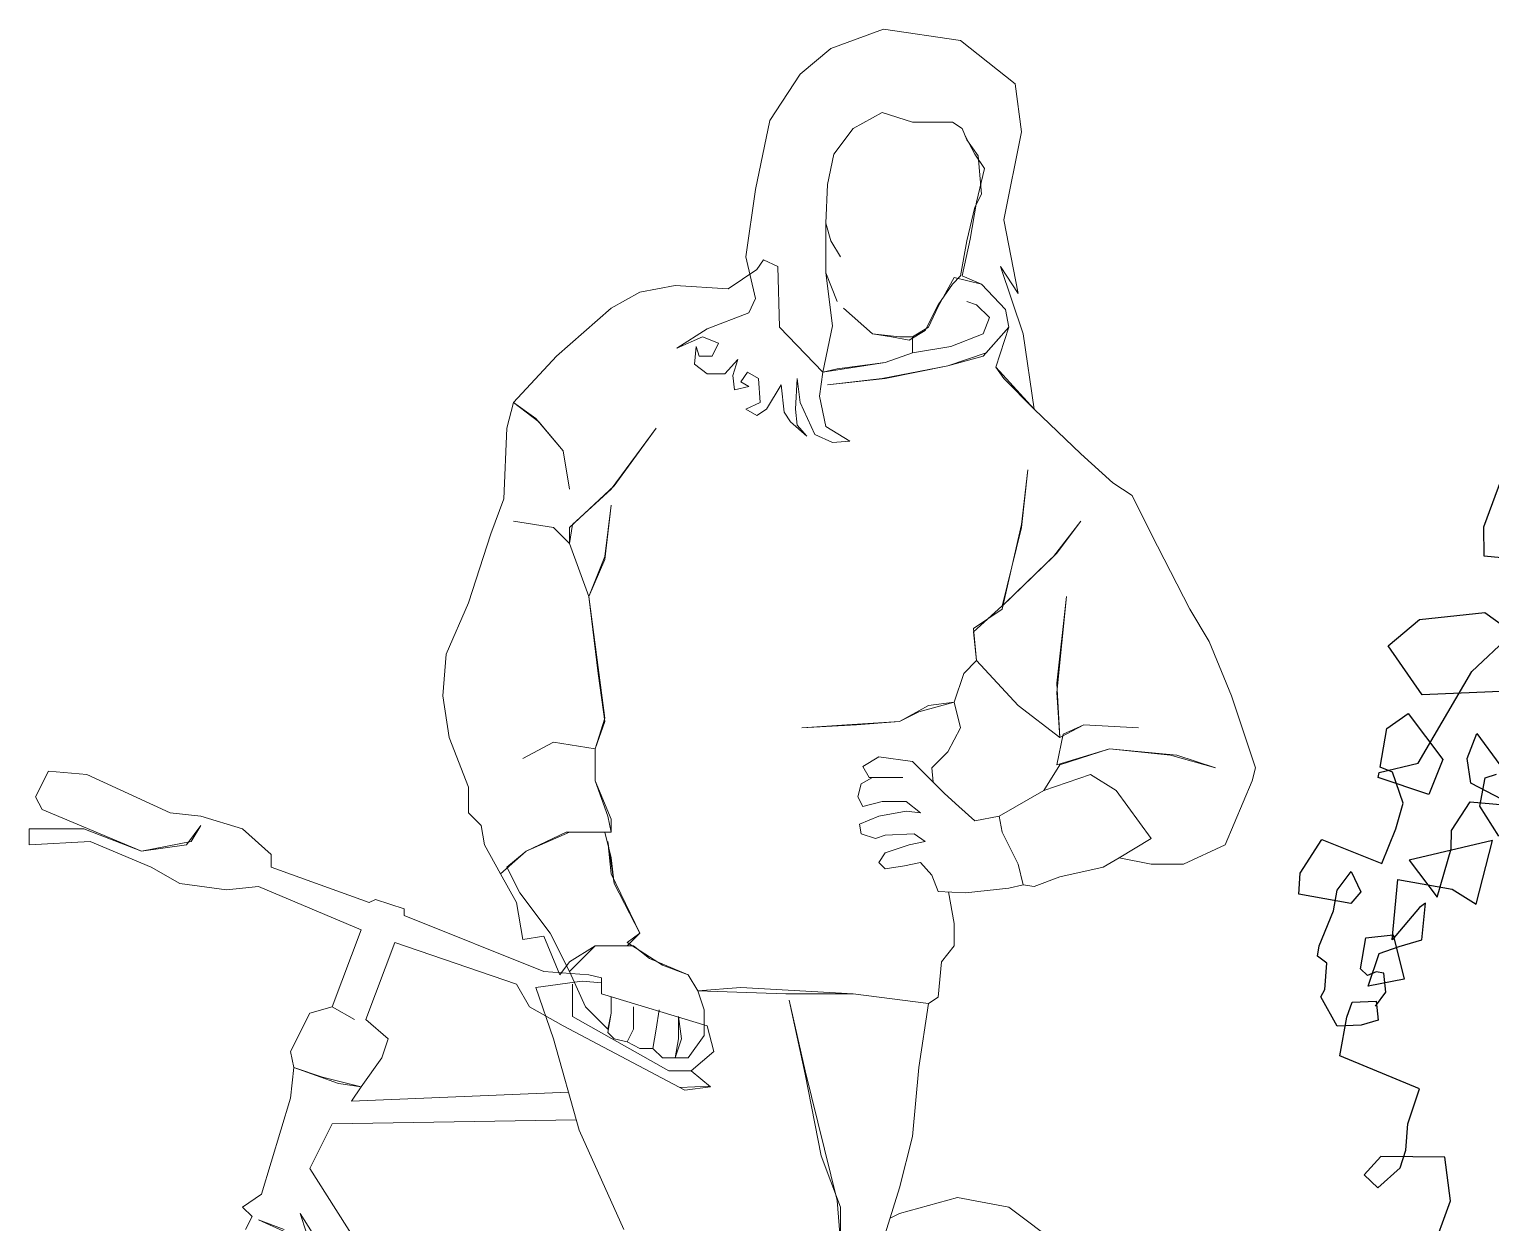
# Model space of a CAD drawing. Extents: x -1568 to -728, y -1287 to -990.
# Drawn here: x -1024.11 to -1019.08, y -1146.52 to -1142.41 of the extents above; entities that cross this region are included whole.
import ezdxf

# ---------------------------------------------------------------- set-up
doc = ezdxf.new("R2010")
doc.units = 0
doc.header["$LTSCALE"] = 5
doc.layers.get('0').update_dxf_attribs({"linetype": 'CONTINUOUS'})
doc.layers.add('标注', color=4, linetype='CONTINUOUS', lineweight=15)
doc.layers.add('植物', color=3, linetype='CONTINUOUS')
doc.styles.get("Standard").update_dxf_attribs({"font": 'simplex1.shx', "width": 0.7, "bigfont": 'hztxt.shx'})

# ---------------------------------------------------------------- blocks, each defined once
blk = doc.blocks.new('单车')
at = {"color": 143, "linetype": 'Continuous'}
for p, q in [((-1438.357, -1089.5184), (-1438.539, -1089.5846)), ((-1438.0922, -1089.557), (-1438.357, -1089.5184)), ((-1437.9047, -1089.706), (-1438.0922, -1089.557)), ((-1438.539, -1089.5846), (-1438.6438, -1089.6729)), ((-1438.6438, -1089.6729), (-1438.7486, -1089.8328)), ((-1437.8826, -1089.8715), (-1437.9047, -1089.706)), ((-1438.4618, -1089.8604), (-1438.3625, -1089.8053)), ((-1438.4618, -1089.8604), (-1438.3625, -1089.8053)), ((-1438.3625, -1089.8053), (-1438.2577, -1089.8384)), ((-1438.3625, -1089.8053), (-1438.2577, -1089.8384)), ((-1438.7486, -1089.8328), (-1438.7983, -1090.07)), ((-1438.528, -1089.9487), (-1438.4618, -1089.8604)), ((-1438.528, -1089.9487), (-1438.4618, -1089.8604)), ((-1438.2577, -1089.8384), (-1438.1198, -1089.8384)), ((-1438.2577, -1089.8384), (-1438.1198, -1089.8384)), ((-1438.1198, -1089.8384), (-1438.0867, -1089.8604)), ((-1438.1198, -1089.8384), (-1438.0867, -1089.8604)), ((-1438.0867, -1089.8604), (-1438.0701, -1089.899)), ((-1438.0867, -1089.8604), (-1438.0757, -1089.888)), ((-1437.9433, -1090.1748), (-1437.8826, -1089.8715)), ((-1438.0757, -1089.888), (-1438.0426, -1089.9487)), ((-1438.0701, -1089.899), (-1438.0315, -1089.9542)), ((-1438.5501, -1090.0535), (-1438.528, -1089.9487)), ((-1438.5501, -1090.0535), (-1438.528, -1089.9487)), ((-1438.0426, -1089.9487), (-1438.0095, -1089.9983)), ((-1438.0315, -1089.9542), (-1438.0205, -1090.0866)), ((-1438.0095, -1089.9983), (-1438.0371, -1090.1142)), ((-1438.7983, -1090.07), (-1438.8314, -1090.3017)), ((-1438.5556, -1090.1859), (-1438.5501, -1090.0535)), ((-1438.5556, -1090.1859), (-1438.5501, -1090.0535)), ((-1438.0371, -1090.1142), (-1438.0591, -1090.241)), ((-1438.0205, -1090.0866), (-1438.0426, -1090.1307)), ((-1438.0426, -1090.1307), (-1438.0701, -1090.2466)), ((-1437.8936, -1090.4286), (-1437.9433, -1090.1748)), ((-1438.539, -1090.2466), (-1438.5556, -1090.1859)), ((-1438.5556, -1090.1859), (-1438.539, -1090.2466)), ((-1438.5556, -1090.3569), (-1438.5556, -1090.1859)), ((-1438.5556, -1090.3569), (-1438.5556, -1090.1859)), ((-1438.5059, -1090.3017), (-1438.539, -1090.2466)), ((-1438.539, -1090.2466), (-1438.5059, -1090.3017)), ((-1438.0701, -1090.2466), (-1438.0922, -1090.3679)), ((-1438.0591, -1090.241), (-1438.0867, -1090.3679)), ((-1438.8314, -1090.3017), (-1438.7983, -1090.4451)), ((-1438.7928, -1090.3458), (-1438.7707, -1090.3128)), ((-1438.7707, -1090.3128), (-1438.7211, -1090.3348)), ((-1438.8921, -1090.412), (-1438.7928, -1090.3458)), ((-1438.7211, -1090.3348), (-1438.7155, -1090.5444)), ((-1438.517, -1090.4562), (-1438.5556, -1090.3569)), ((-1438.5556, -1090.3569), (-1438.517, -1090.4562)), ((-1438.5335, -1090.5389), (-1438.5556, -1090.3569)), ((-1438.5335, -1090.5389), (-1438.5556, -1090.3569)), ((-1438.1694, -1090.4727), (-1438.1143, -1090.3734)), ((-1438.0922, -1090.3679), (-1438.1198, -1090.3955)), ((-1438.1143, -1090.3734), (-1438.1143, -1090.3734)), ((-1438.1143, -1090.3734), (-1438.0205, -1090.3955)), ((-1438.0867, -1090.3679), (-1438.0205, -1090.3955)), ((-1437.9543, -1090.3348), (-1437.8936, -1090.4286)), ((-1437.8771, -1090.5665), (-1437.9543, -1090.3348)), ((-1439.2948, -1090.4782), (-1439.1955, -1090.4231)), ((-1439.1955, -1090.4231), (-1439.0741, -1090.401)), ((-1439.0741, -1090.401), (-1438.8921, -1090.412)), ((-1438.1198, -1090.3955), (-1438.1694, -1090.4672)), ((-1438.1198, -1090.3955), (-1438.1198, -1090.3955)), ((-1438.0205, -1090.3955), (-1437.9378, -1090.4838)), ((-1438.0205, -1090.3955), (-1437.9378, -1090.4838)), ((-1439.4823, -1090.6437), (-1439.2948, -1090.4782)), ((-1438.7983, -1090.4451), (-1438.8204, -1090.4948)), ((-1438.4949, -1090.4782), (-1438.3956, -1090.5665)), ((-1438.3956, -1090.5665), (-1438.4949, -1090.4782)), ((-1438.1694, -1090.4672), (-1438.2136, -1090.5555)), ((-1438.2025, -1090.5444), (-1438.1694, -1090.4727)), ((-1438.0701, -1090.4562), (-1438.0371, -1090.4672)), ((-1438.0371, -1090.4672), (-1438.0701, -1090.4562)), ((-1438.0371, -1090.4672), (-1437.9929, -1090.5113)), ((-1437.9929, -1090.5113), (-1438.0371, -1090.4672)), ((-1438.8204, -1090.4948), (-1438.9638, -1090.55)), ((-1437.9929, -1090.5113), (-1438.015, -1090.5665)), ((-1438.015, -1090.5665), (-1437.9929, -1090.5113)), ((-1437.9378, -1090.4838), (-1437.9267, -1090.5444)), ((-1437.9378, -1090.4838), (-1437.9267, -1090.5444)), ((-1438.9638, -1090.55), (-1439.0686, -1090.6161)), ((-1439.0686, -1090.6161), (-1438.9803, -1090.5775)), ((-1438.9803, -1090.5775), (-1438.9252, -1090.5996)), ((-1438.7155, -1090.5444), (-1438.5666, -1090.6989)), ((-1438.5666, -1090.6989), (-1438.5335, -1090.5389)), ((-1438.5666, -1090.6989), (-1438.5335, -1090.5389)), ((-1438.3956, -1090.5665), (-1438.3018, -1090.5775)), ((-1438.3294, -1090.5775), (-1438.3956, -1090.5665)), ((-1438.2687, -1090.5886), (-1438.3294, -1090.5775)), ((-1438.3018, -1090.5775), (-1438.2577, -1090.5775)), ((-1438.2136, -1090.5555), (-1438.2687, -1090.5886)), ((-1438.2577, -1090.5775), (-1438.2025, -1090.5444)), ((-1438.2577, -1090.5775), (-1438.2577, -1090.6327)), ((-1438.2577, -1090.6327), (-1438.2577, -1090.5775)), ((-1438.015, -1090.5665), (-1438.1253, -1090.6106)), ((-1438.1253, -1090.6106), (-1438.015, -1090.5665)), ((-1438.015, -1090.6437), (-1437.9267, -1090.5444)), ((-1437.9267, -1090.5444), (-1438.004, -1090.6327)), ((-1437.9267, -1090.5444), (-1437.9709, -1090.6823)), ((-1437.9267, -1090.5444), (-1437.9709, -1090.6823)), ((-1437.8385, -1090.8258), (-1437.8771, -1090.5665)), ((-1439.0024, -1090.6106), (-1439.0079, -1090.6713)), ((-1438.9914, -1090.6437), (-1439.0024, -1090.6106)), ((-1438.9252, -1090.5996), (-1438.9472, -1090.6437)), ((-1438.1253, -1090.6106), (-1438.2577, -1090.6327)), ((-1438.2577, -1090.6327), (-1438.1253, -1090.6106)), ((-1439.6312, -1090.8037), (-1439.4823, -1090.6437)), ((-1439.0079, -1090.6713), (-1438.9638, -1090.7044)), ((-1438.9472, -1090.6437), (-1438.9914, -1090.6437)), ((-1438.9031, -1090.7044), (-1438.859, -1090.6548)), ((-1438.859, -1090.6548), (-1438.8755, -1090.7099)), ((-1438.5666, -1090.6989), (-1438.3515, -1090.6658)), ((-1438.3515, -1090.6658), (-1438.517, -1090.6879)), ((-1438.1363, -1090.6768), (-1438.3625, -1090.721)), ((-1438.2577, -1090.6327), (-1438.3515, -1090.6658)), ((-1438.3515, -1090.6658), (-1438.2577, -1090.6327)), ((-1438.3515, -1090.721), (-1438.1363, -1090.6768)), ((-1438.004, -1090.6327), (-1438.1363, -1090.6768)), ((-1438.1363, -1090.6768), (-1438.015, -1090.6437)), ((-1438.9638, -1090.7044), (-1438.9031, -1090.7044)), ((-1438.8755, -1090.7099), (-1438.87, -1090.7596)), ((-1438.8479, -1090.732), (-1438.8259, -1090.6989)), ((-1438.8204, -1090.7485), (-1438.8479, -1090.732)), ((-1438.8259, -1090.6989), (-1438.7873, -1090.721)), ((-1438.7873, -1090.721), (-1438.7817, -1090.8037)), ((-1438.6604, -1090.8258), (-1438.6549, -1090.721)), ((-1438.6549, -1090.721), (-1438.6438, -1090.8037)), ((-1438.5776, -1090.7816), (-1438.5666, -1090.6989)), ((-1438.517, -1090.6879), (-1438.5666, -1090.6989)), ((-1438.5501, -1090.743), (-1438.3515, -1090.721)), ((-1438.3625, -1090.721), (-1438.5501, -1090.743)), ((-1437.9709, -1090.6823), (-1437.8385, -1090.8258)), ((-1437.9709, -1090.6823), (-1437.9433, -1090.721)), ((-1437.9433, -1090.721), (-1437.8385, -1090.8258)), ((-1438.87, -1090.7596), (-1438.8204, -1090.7485)), ((-1438.7597, -1090.8258), (-1438.71, -1090.743)), ((-1438.71, -1090.743), (-1438.699, -1090.8368)), ((-1438.5556, -1090.8864), (-1438.5776, -1090.7816)), ((-1439.6533, -1090.892), (-1439.6312, -1090.8037)), ((-1439.554, -1090.8589), (-1439.6312, -1090.8037)), ((-1439.6312, -1090.8037), (-1439.543, -1090.8699)), ((-1438.7817, -1090.8037), (-1438.8314, -1090.8258)), ((-1438.8314, -1090.8258), (-1438.7928, -1090.8478)), ((-1438.7928, -1090.8478), (-1438.7597, -1090.8258)), ((-1438.6549, -1090.8809), (-1438.6604, -1090.8258)), ((-1438.6438, -1090.8037), (-1438.5942, -1090.914)), ((-1437.8385, -1090.8258), (-1437.6785, -1090.9802)), ((-1437.8385, -1090.8258), (-1437.8385, -1090.8258)), ((-1439.4602, -1090.9692), (-1439.554, -1090.8589)), ((-1439.543, -1090.8699), (-1439.4602, -1090.9692)), ((-1438.699, -1090.8368), (-1438.6769, -1090.8699)), ((-1438.6769, -1090.8699), (-1438.6218, -1090.9195)), ((-1438.6218, -1090.9195), (-1438.6549, -1090.8809)), ((-1439.6643, -1091.1347), (-1439.6533, -1090.892)), ((-1439.2948, -1091.1016), (-1439.1403, -1090.892)), ((-1439.1403, -1090.892), (-1439.2837, -1091.0905)), ((-1438.5942, -1090.914), (-1438.5335, -1090.9416)), ((-1438.4728, -1090.9361), (-1438.5556, -1090.8864)), ((-1439.4382, -1091.1016), (-1439.4602, -1090.9692)), ((-1439.4602, -1090.9692), (-1439.4382, -1091.1016)), ((-1438.5335, -1090.9416), (-1438.4728, -1090.9361)), ((-1437.6785, -1090.9802), (-1437.5682, -1091.0795)), ((-1437.8605, -1091.0354), (-1437.8826, -1091.2229)), ((-1437.8826, -1091.234), (-1437.8605, -1091.0354)), ((-1437.5682, -1091.0795), (-1437.502, -1091.1236)), ((-1439.7085, -1091.256), (-1439.6643, -1091.1347)), ((-1439.2837, -1091.0905), (-1439.4382, -1091.234)), ((-1439.4271, -1091.2229), (-1439.2948, -1091.1016)), ((-1437.502, -1091.1236), (-1437.4358, -1091.256)), ((-1439.2948, -1091.1567), (-1439.3168, -1091.3333)), ((-1439.3168, -1091.3443), (-1439.2948, -1091.1567)), ((-1439.6312, -1091.2119), (-1439.4933, -1091.234)), ((-1439.4933, -1091.234), (-1439.6312, -1091.2119)), ((-1439.4933, -1091.234), (-1439.4382, -1091.2891)), ((-1439.4382, -1091.2891), (-1439.4933, -1091.234)), ((-1439.4382, -1091.2891), (-1439.4271, -1091.2229)), ((-1439.4382, -1091.234), (-1439.4382, -1091.2891)), ((-1437.8826, -1091.2229), (-1437.9488, -1091.5153)), ((-1437.9488, -1091.5043), (-1437.8826, -1091.234)), ((-1437.6785, -1091.2119), (-1437.7723, -1091.3333)), ((-1437.7613, -1091.3222), (-1437.6785, -1091.2119)), ((-1439.7857, -1091.4932), (-1439.7085, -1091.256)), ((-1437.4358, -1091.256), (-1437.3034, -1091.5153)), ((-1439.4382, -1091.2891), (-1439.372, -1091.4712)), ((-1439.372, -1091.4712), (-1439.4382, -1091.2891)), ((-1439.3168, -1091.3333), (-1439.372, -1091.4712)), ((-1437.7723, -1091.3333), (-1437.9488, -1091.5043)), ((-1437.9378, -1091.4932), (-1437.7613, -1091.3222)), ((-1439.372, -1091.4712), (-1439.3168, -1091.3443)), ((-1439.372, -1091.4712), (-1439.3168, -1091.8904)), ((-1439.3389, -1091.736), (-1439.372, -1091.4712)), ((-1437.7282, -1091.4712), (-1437.7613, -1091.8021)), ((-1437.7613, -1091.769), (-1437.7282, -1091.4712)), ((-1439.8629, -1091.6698), (-1439.7857, -1091.4932)), ((-1438.0481, -1091.5925), (-1437.9378, -1091.4932)), ((-1437.9488, -1091.5153), (-1438.0481, -1091.5815)), ((-1437.3034, -1091.5153), (-1437.2372, -1091.6256)), ((-1438.0481, -1091.5815), (-1438.0371, -1091.6918)), ((-1438.0371, -1091.6918), (-1438.0481, -1091.5925)), ((-1437.2372, -1091.6256), (-1437.16, -1091.8132)), ((-1439.874, -1091.8132), (-1439.8629, -1091.6698)), ((-1439.3168, -1091.9014), (-1439.3389, -1091.736)), ((-1438.0812, -1091.736), (-1438.1143, -1091.8352)), ((-1438.0371, -1091.6918), (-1438.0812, -1091.736)), ((-1437.8936, -1091.8463), (-1438.0371, -1091.6918)), ((-1437.7502, -1091.9566), (-1437.7613, -1091.769)), ((-1439.8519, -1091.9566), (-1439.874, -1091.8132)), ((-1438.1143, -1091.8352), (-1438.2356, -1091.8683)), ((-1438.2025, -1091.8463), (-1438.1143, -1091.8352)), ((-1438.1143, -1091.8352), (-1438.0922, -1091.9235)), ((-1437.7613, -1091.8021), (-1437.7502, -1091.9566)), ((-1437.16, -1091.8132), (-1437.0772, -1092.0614)), ((-1438.3018, -1091.9014), (-1438.2025, -1091.8463)), ((-1438.2356, -1091.8683), (-1438.3018, -1091.9014)), ((-1437.7502, -1091.9566), (-1437.8936, -1091.8463)), ((-1439.3168, -1091.8904), (-1439.3499, -1091.9952)), ((-1439.3499, -1091.9952), (-1439.3168, -1091.9014)), ((-1438.6383, -1091.9235), (-1438.4508, -1091.9125)), ((-1438.4839, -1091.9125), (-1438.6383, -1091.9235)), ((-1438.3018, -1091.9014), (-1438.4839, -1091.9125)), ((-1438.4508, -1091.9125), (-1438.3018, -1091.9014)), ((-1438.0922, -1091.9235), (-1438.1363, -1092.0062)), ((-1437.6675, -1091.9125), (-1437.7502, -1091.9566)), ((-1437.7392, -1091.9456), (-1437.6675, -1091.9125)), ((-1437.4799, -1091.9235), (-1437.6675, -1091.9125)), ((-1437.6675, -1091.9125), (-1437.4799, -1091.9235)), ((-1439.7857, -1092.1276), (-1439.8519, -1091.9566)), ((-1439.5982, -1092.0283), (-1439.4933, -1091.9731)), ((-1439.4933, -1091.9731), (-1439.5982, -1092.0283)), ((-1439.4933, -1091.9731), (-1439.3499, -1091.9952)), ((-1439.3499, -1091.9952), (-1439.4933, -1091.9731)), ((-1437.7613, -1092.0504), (-1437.7392, -1091.9456)), ((-1439.3499, -1091.9952), (-1439.3499, -1092.1055)), ((-1439.3499, -1092.1055), (-1439.3499, -1091.9952)), ((-1438.3735, -1092.0228), (-1438.4287, -1092.0559)), ((-1438.2577, -1092.0393), (-1438.3735, -1092.0228)), ((-1438.1474, -1092.1497), (-1438.2577, -1092.0393)), ((-1438.1363, -1092.0062), (-1438.1915, -1092.0614)), ((-1437.5792, -1091.9952), (-1437.7613, -1092.0504)), ((-1437.7502, -1092.0504), (-1437.5792, -1091.9952)), ((-1437.3475, -1092.0173), (-1437.5792, -1091.9952)), ((-1437.5792, -1091.9952), (-1437.3696, -1092.0173)), ((-1437.3696, -1092.0173), (-1437.2151, -1092.0614)), ((-1437.2151, -1092.0614), (-1437.3475, -1092.0173)), ((-1441.2751, -1092.1607), (-1441.2309, -1092.0724)), ((-1441.2309, -1092.0724), (-1441.2309, -1092.0724)), ((-1441.2309, -1092.0724), (-1441.0985, -1092.0835)), ((-1441.0985, -1092.0835), (-1440.8117, -1092.2158)), ((-1438.4287, -1092.0559), (-1438.4066, -1092.0945)), ((-1438.1915, -1092.0614), (-1438.1866, -1092.1104)), ((-1437.8054, -1092.1386), (-1437.7502, -1092.0504)), ((-1437.6454, -1092.0835), (-1437.8054, -1092.1386)), ((-1437.6454, -1092.0835), (-1437.8054, -1092.1386)), ((-1437.5572, -1092.1386), (-1437.6454, -1092.0835)), ((-1437.5572, -1092.1386), (-1437.6454, -1092.0835)), ((-1437.0772, -1092.0614), (-1437.0883, -1092.1055)), ((-1439.7857, -1092.2158), (-1439.7857, -1092.1276)), ((-1439.3499, -1092.1055), (-1439.3058, -1092.2269)), ((-1439.2948, -1092.2379), (-1439.3499, -1092.1055)), ((-1438.4342, -1092.1166), (-1438.4452, -1092.1607)), ((-1438.3956, -1092.0945), (-1438.4342, -1092.1166)), ((-1438.4066, -1092.0945), (-1438.2908, -1092.0945)), ((-1438.2908, -1092.0945), (-1438.3956, -1092.0945)), ((-1437.8054, -1092.1386), (-1437.9598, -1092.2269)), ((-1437.8054, -1092.1386), (-1437.8054, -1092.1386)), ((-1437.4358, -1092.3041), (-1437.5572, -1092.1386)), ((-1437.4358, -1092.3041), (-1437.5572, -1092.1386)), ((-1437.0883, -1092.1055), (-1437.1821, -1092.3262)), ((-1441.253, -1092.2048), (-1441.2751, -1092.1607)), ((-1438.4452, -1092.1607), (-1438.4287, -1092.1938)), ((-1438.4287, -1092.1938), (-1438.3625, -1092.1772)), ((-1438.3625, -1092.1772), (-1438.2798, -1092.1772)), ((-1438.2798, -1092.1772), (-1438.2301, -1092.2158)), ((-1438.0977, -1092.1938), (-1438.1474, -1092.1497)), ((-1440.911, -1092.3482), (-1441.253, -1092.2048)), ((-1440.8117, -1092.2158), (-1440.7069, -1092.2269)), ((-1440.7069, -1092.2269), (-1440.5635, -1092.271)), ((-1439.7416, -1092.26), (-1439.7857, -1092.2158)), ((-1439.3058, -1092.2269), (-1439.2948, -1092.282)), ((-1439.2948, -1092.282), (-1439.2948, -1092.2379)), ((-1438.3735, -1092.2269), (-1438.4397, -1092.2545)), ((-1438.2798, -1092.2103), (-1438.3735, -1092.2269)), ((-1438.2301, -1092.2158), (-1438.2798, -1092.2103)), ((-1438.0426, -1092.2434), (-1438.0977, -1092.1938)), ((-1437.9598, -1092.2269), (-1438.0426, -1092.2434)), ((-1437.9598, -1092.2269), (-1437.9488, -1092.282)), ((-1437.9598, -1092.2269), (-1437.9598, -1092.2269)), ((-1437.9488, -1092.282), (-1437.9598, -1092.2269)), ((-1441.2971, -1092.271), (-1441.1096, -1092.271)), ((-1441.2971, -1092.3262), (-1441.2971, -1092.271)), ((-1441.1096, -1092.271), (-1440.911, -1092.3482)), ((-1440.7069, -1092.26), (-1440.7565, -1092.3262)), ((-1440.74, -1092.3151), (-1440.7069, -1092.26)), ((-1440.5635, -1092.271), (-1440.4642, -1092.3593)), ((-1439.7305, -1092.3262), (-1439.7416, -1092.26)), ((-1439.4382, -1092.282), (-1439.5871, -1092.3482)), ((-1439.4382, -1092.282), (-1439.5871, -1092.3482)), ((-1439.5871, -1092.3482), (-1439.4492, -1092.282)), ((-1439.4492, -1092.282), (-1439.2948, -1092.282)), ((-1439.3168, -1092.282), (-1439.4382, -1092.282)), ((-1439.2948, -1092.282), (-1439.4382, -1092.282)), ((-1439.3168, -1092.282), (-1439.3168, -1092.282)), ((-1439.2948, -1092.3703), (-1439.3168, -1092.282)), ((-1438.4397, -1092.2545), (-1438.4342, -1092.2876)), ((-1438.4342, -1092.2876), (-1438.3846, -1092.3041)), ((-1438.3515, -1092.2931), (-1438.2522, -1092.2876)), ((-1438.2522, -1092.2876), (-1438.2136, -1092.3151)), ((-1437.9488, -1092.282), (-1437.8936, -1092.3924)), ((-1437.8936, -1092.3924), (-1437.9488, -1092.282)), ((-1441.0875, -1092.3151), (-1441.2971, -1092.3262)), ((-1440.8779, -1092.4034), (-1441.0875, -1092.3151)), ((-1440.911, -1092.3482), (-1440.74, -1092.3151)), ((-1440.7565, -1092.3262), (-1440.911, -1092.3482)), ((-1439.6754, -1092.4255), (-1439.7305, -1092.3262)), ((-1439.3058, -1092.3151), (-1439.2948, -1092.4255)), ((-1439.2837, -1092.4586), (-1439.3058, -1092.3151)), ((-1438.3846, -1092.3041), (-1438.3515, -1092.2931)), ((-1438.2687, -1092.3262), (-1438.3515, -1092.3537)), ((-1438.2136, -1092.3151), (-1438.2687, -1092.3262)), ((-1437.5461, -1092.3703), (-1437.4358, -1092.3041)), ((-1437.5461, -1092.3703), (-1437.4358, -1092.3041)), ((-1437.1821, -1092.3262), (-1437.3255, -1092.3924)), ((-1440.4642, -1092.3593), (-1440.4642, -1092.4034)), ((-1439.5871, -1092.3482), (-1439.6754, -1092.4255)), ((-1439.6754, -1092.4255), (-1439.5871, -1092.3482)), ((-1439.5871, -1092.3482), (-1439.6533, -1092.4034)), ((-1439.2837, -1092.4586), (-1439.2948, -1092.3703)), ((-1438.3515, -1092.3537), (-1438.3735, -1092.3868)), ((-1438.3735, -1092.3868), (-1438.3515, -1092.4089)), ((-1438.2853, -1092.3979), (-1438.2301, -1092.3868)), ((-1438.2301, -1092.3868), (-1438.1915, -1092.431)), ((-1437.6013, -1092.4034), (-1437.5461, -1092.3703)), ((-1437.4358, -1092.3924), (-1437.5461, -1092.3703)), ((-1440.7786, -1092.4586), (-1440.8779, -1092.4034)), ((-1440.4642, -1092.4034), (-1440.1277, -1092.5247)), ((-1439.6202, -1092.5247), (-1439.6754, -1092.4255)), ((-1439.6533, -1092.4034), (-1439.6092, -1092.4917)), ((-1439.2948, -1092.4255), (-1439.1955, -1092.6296)), ((-1438.3515, -1092.4089), (-1438.2853, -1092.3979)), ((-1438.1915, -1092.431), (-1438.1694, -1092.4861)), ((-1437.8936, -1092.3924), (-1437.8771, -1092.4641)), ((-1437.8771, -1092.4641), (-1437.8936, -1092.3924)), ((-1437.8385, -1092.4696), (-1437.7502, -1092.4365)), ((-1437.7502, -1092.4365), (-1437.6013, -1092.4034)), ((-1437.3255, -1092.3924), (-1437.4358, -1092.3924)), ((-1440.6186, -1092.4806), (-1440.7786, -1092.4586)), ((-1440.5083, -1092.4696), (-1440.6186, -1092.4806)), ((-1440.1553, -1092.6185), (-1440.5083, -1092.4696)), ((-1439.6092, -1092.4917), (-1439.5044, -1092.6296)), ((-1439.1955, -1092.6296), (-1439.2837, -1092.4586)), ((-1439.1955, -1092.6296), (-1439.2837, -1092.4586)), ((-1438.1694, -1092.4861), (-1438.0757, -1092.4917)), ((-1438.1333, -1092.4883), (-1438.1143, -1092.5965)), ((-1438.0757, -1092.4917), (-1437.9267, -1092.4751)), ((-1437.9267, -1092.4751), (-1437.8771, -1092.4641)), ((-1437.8771, -1092.4641), (-1437.8385, -1092.4696)), ((-1440.1277, -1092.5247), (-1440.1056, -1092.5137)), ((-1440.1056, -1092.5137), (-1440.0064, -1092.5468)), ((-1439.5982, -1092.6516), (-1439.6202, -1092.5247)), ((-1440.0064, -1092.5468), (-1440.0064, -1092.5689)), ((-1440.0064, -1092.5689), (-1439.5264, -1092.7619)), ((-1440.2546, -1092.8833), (-1440.1553, -1092.6185)), ((-1439.5264, -1092.6406), (-1439.5982, -1092.6516)), ((-1439.4713, -1092.773), (-1439.5264, -1092.6406)), ((-1439.5044, -1092.6296), (-1439.4382, -1092.7619)), ((-1439.2396, -1092.6737), (-1439.1955, -1092.6296)), ((-1439.1955, -1092.6296), (-1439.2396, -1092.6737)), ((-1439.2396, -1092.6627), (-1439.1955, -1092.6296)), ((-1438.1143, -1092.5965), (-1438.1143, -1092.6737)), ((-1440.0394, -1092.6627), (-1440.1387, -1092.9274)), ((-1439.6202, -1092.8061), (-1440.0394, -1092.6627)), ((-1439.4382, -1092.7619), (-1439.3499, -1092.6737)), ((-1439.4382, -1092.7619), (-1439.3499, -1092.6737)), ((-1439.3499, -1092.6737), (-1439.4382, -1092.7289)), ((-1439.3499, -1092.6737), (-1439.2396, -1092.6737)), ((-1439.3499, -1092.6737), (-1439.2396, -1092.6737)), ((-1439.2396, -1092.6737), (-1439.3499, -1092.6737)), ((-1439.1182, -1092.7399), (-1439.2396, -1092.6627)), ((-1439.2396, -1092.6737), (-1439.2175, -1092.6737)), ((-1439.2175, -1092.6737), (-1439.1624, -1092.7178)), ((-1439.2175, -1092.6737), (-1439.2175, -1092.6737)), ((-1438.1143, -1092.6737), (-1438.1584, -1092.7289)), ((-1439.4382, -1092.7289), (-1439.4713, -1092.773)), ((-1439.1624, -1092.7178), (-1439.03, -1092.773)), ((-1439.03, -1092.773), (-1439.1182, -1092.7399)), ((-1438.1584, -1092.7289), (-1438.1694, -1092.8502)), ((-1439.5264, -1092.7619), (-1439.372, -1092.773)), ((-1439.383, -1092.8833), (-1439.4382, -1092.7619)), ((-1439.372, -1092.773), (-1439.3279, -1092.784)), ((-1439.3279, -1092.784), (-1439.3279, -1092.8392)), ((-1439.03, -1092.773), (-1438.9969, -1092.8281)), ((-1438.9969, -1092.8281), (-1439.03, -1092.773)), ((-1439.5761, -1092.8833), (-1439.6202, -1092.8061)), ((-1439.394, -1092.795), (-1439.554, -1092.8171)), ((-1439.554, -1092.8171), (-1439.4933, -1092.9936)), ((-1439.4271, -1092.8061), (-1439.4271, -1092.9164)), ((-1439.4271, -1092.9164), (-1439.4271, -1092.8061)), ((-1439.3279, -1092.8006), (-1439.394, -1092.795)), ((-1439.3279, -1092.8392), (-1438.9638, -1092.9495)), ((-1438.8479, -1092.8171), (-1438.9969, -1092.8281)), ((-1438.6935, -1092.8392), (-1438.9969, -1092.8281)), ((-1438.9969, -1092.8281), (-1438.9748, -1092.8943)), ((-1438.4618, -1092.8392), (-1438.8479, -1092.8171)), ((-1438.4618, -1092.8392), (-1438.6935, -1092.8392)), ((-1438.2025, -1092.8723), (-1438.4618, -1092.8392)), ((-1438.2025, -1092.8723), (-1438.4618, -1092.8392)), ((-1440.3318, -1092.9054), (-1440.2546, -1092.8833)), ((-1440.1773, -1092.9274), (-1440.2546, -1092.8833)), ((-1440.2546, -1092.8833), (-1440.1773, -1092.9274)), ((-1439.4602, -1092.9495), (-1439.5761, -1092.8833)), ((-1439.3058, -1092.9605), (-1439.383, -1092.8833)), ((-1439.2948, -1092.8502), (-1439.2948, -1092.9054)), ((-1439.2948, -1092.9054), (-1439.2948, -1092.8502)), ((-1439.2175, -1092.8833), (-1439.2175, -1092.9605)), ((-1439.2175, -1092.9605), (-1439.2175, -1092.8833)), ((-1439.1293, -1092.8943), (-1439.1403, -1092.9605)), ((-1439.1403, -1092.9605), (-1439.1293, -1092.8943)), ((-1438.9748, -1092.8943), (-1438.9748, -1092.9826)), ((-1438.6824, -1092.8612), (-1438.6273, -1093.115)), ((-1438.6273, -1093.104), (-1438.6824, -1092.8612)), ((-1438.2356, -1093.0929), (-1438.2025, -1092.8723)), ((-1438.1694, -1092.8502), (-1438.2025, -1092.8723)), ((-1438.2025, -1092.8723), (-1438.2025, -1092.8723)), ((-1440.398, -1093.0378), (-1440.3318, -1092.9054)), ((-1440.1387, -1092.9274), (-1440.0615, -1092.9936)), ((-1439.4271, -1092.9164), (-1439.0962, -1093.104)), ((-1439.0962, -1093.104), (-1439.4271, -1092.9164)), ((-1439.2948, -1092.9054), (-1439.3058, -1092.9605)), ((-1439.3058, -1092.9716), (-1439.2948, -1092.9054)), ((-1439.0631, -1092.9164), (-1439.0631, -1092.9936)), ((-1439.052, -1092.9936), (-1439.0631, -1092.9164)), ((-1440.0615, -1092.9936), (-1440.0836, -1093.0598)), ((-1439.4933, -1092.9936), (-1439.4051, -1093.3081)), ((-1439.041, -1093.1702), (-1439.4602, -1092.9495)), ((-1439.2837, -1092.9936), (-1439.3058, -1092.9716)), ((-1439.2396, -1093.0047), (-1439.2837, -1092.9936)), ((-1439.2175, -1092.9605), (-1439.2396, -1093.0047)), ((-1439.2396, -1093.0047), (-1439.2175, -1092.9605)), ((-1439.1403, -1092.9605), (-1439.1513, -1093.0267)), ((-1439.1513, -1093.0267), (-1439.1403, -1092.9605)), ((-1439.0631, -1092.9936), (-1439.0741, -1093.0598)), ((-1439.0741, -1093.0598), (-1439.052, -1092.9936)), ((-1438.9748, -1092.9826), (-1439.03, -1093.0598)), ((-1438.9638, -1092.9495), (-1438.9417, -1093.0378)), ((-1440.387, -1093.0929), (-1440.398, -1093.0378)), ((-1439.1955, -1093.0267), (-1439.2396, -1093.0047)), ((-1439.1513, -1093.0267), (-1439.1955, -1093.0267)), ((-1439.1182, -1093.0598), (-1439.1513, -1093.0267)), ((-1438.9417, -1093.0378), (-1439.0189, -1093.104)), ((-1440.398, -1093.1977), (-1440.387, -1093.0929)), ((-1440.2325, -1093.1481), (-1440.387, -1093.0929)), ((-1440.387, -1093.0929), (-1440.2877, -1093.126)), ((-1440.0836, -1093.0598), (-1440.1553, -1093.1591)), ((-1439.0741, -1093.0598), (-1439.1182, -1093.0598)), ((-1439.03, -1093.0598), (-1439.0741, -1093.0598)), ((-1438.2577, -1093.3301), (-1438.2356, -1093.0929)), ((-1440.2877, -1093.126), (-1440.1553, -1093.1591)), ((-1439.0962, -1093.104), (-1439.0189, -1093.104)), ((-1439.0189, -1093.104), (-1439.0962, -1093.104)), ((-1439.0189, -1093.104), (-1438.9527, -1093.1591)), ((-1438.517, -1093.5508), (-1438.6273, -1093.104)), ((-1438.6273, -1093.115), (-1438.5721, -1093.3963)), ((-1440.1553, -1093.1591), (-1440.2325, -1093.1481)), ((-1440.1553, -1093.1591), (-1440.1884, -1093.2088)), ((-1440.1884, -1093.2088), (-1439.4418, -1093.1773)), ((-1440.1553, -1093.1591), (-1440.1553, -1093.1591)), ((-1439.0581, -1093.1611), (-1438.9555, -1093.1568)), ((-1438.9527, -1093.1591), (-1439.041, -1093.1702)), ((-1440.4973, -1093.5287), (-1440.398, -1093.1977)), ((-1440.2546, -1093.286), (-1440.3318, -1093.4405)), ((-1439.4148, -1093.2732), (-1440.2546, -1093.286)), ((-1439.4051, -1093.3081), (-1439.2506, -1093.6501)), ((-1438.3018, -1093.5066), (-1438.2577, -1093.3301)), ((-1438.5721, -1093.3963), (-1438.5059, -1093.5728)), ((-1440.3318, -1093.4405), (-1439.6092, -1094.5768)), ((-1440.5635, -1093.5728), (-1440.4973, -1093.5287)), ((-1438.3846, -1093.7714), (-1438.3018, -1093.5066)), ((-1438.1032, -1093.5397), (-1438.3018, -1093.5949)), ((-1437.9267, -1093.5728), (-1438.1032, -1093.5397)), ((-1440.5304, -1093.6059), (-1440.5635, -1093.5728)), ((-1439.6864, -1094.665), (-1440.3649, -1093.5949)), ((-1440.3649, -1093.5949), (-1440.3428, -1093.6611)), ((-1438.5059, -1093.6942), (-1438.517, -1093.5508)), ((-1438.5059, -1093.5728), (-1438.5059, -1093.6611)), ((-1438.3018, -1093.5949), (-1438.3343, -1093.6106)), ((-1437.7502, -1093.7052), (-1437.9267, -1093.5728)), ((-1440.5524, -1093.6501), (-1440.5304, -1093.6059)), ((-1440.5083, -1093.617), (-1440.409, -1093.6611)), ((-1440.4201, -1093.6501), (-1440.5083, -1093.617))]:
    blk.add_line(p, q, dxfattribs=at)
at = {"color": 143, "width": 0.8, "flags": 9}
for tag in ['YSIZE', 'XSIZE']:
    blk.add_attdef(tag, (-1438.3956, -1096.4688), '', height=0.00181, dxfattribs=at)
blk = doc.blocks.new('A$C3A3013BA')
at = {"layer": '植物', "color": 3}
for p, q in [((8392, 7410), (8318, 6987)), ((8318, 6987), (8410, 6693)), ((8833, 6987), (8704, 6822)), ((8944, 6914), (8833, 6987)), ((8852, 6767), (8944, 6914)), ((8410, 6693), (8852, 6767)), ((8704, 6822), (8686, 6693)), ((8686, 6693), (8704, 6509)), ((8704, 6509), (8668, 6252)), ((8668, 6252), (9256, 6123)), ((9256, 6123), (9256, 5847)), ((9036, 5829), (9146, 5884)), ((9146, 5884), (9312, 5921)), ((9256, 5847), (9238, 5737)), ((9312, 5921), (9459, 5737)), ((9072, 5737), (9017, 5627)), ((9072, 5700), (9036, 5829)), ((9238, 5737), (9072, 5700)), ((9459, 5737), (9440, 5682)), ((9440, 5682), (9459, 5498)), ((8907, 5516), (9146, 5608)), ((9017, 5627), (9054, 5498)), ((9146, 5608), (9109, 5369)), ((9109, 5498), (9164, 5535)), ((9164, 5535), (9220, 5498)), ((9036, 5222), (8907, 5516)), ((9054, 5498), (9109, 5498)), ((9220, 5498), (9220, 5277)), ((9459, 5498), (9532, 5461)), ((9532, 5461), (9532, 5388)), ((9109, 5369), (8980, 5296)), ((9532, 5388), (9477, 5130)), ((8980, 5296), (8833, 5222)), ((8833, 5222), (8852, 4965)), ((8888, 5002), (9036, 5259)), ((9220, 5277), (9036, 5222)), ((9036, 5259), (9072, 4836)), ((9477, 5130), (9477, 4983)), ((9312, 4965), (9367, 5057)), ((9367, 5057), (9735, 5057)), ((9735, 5057), (9753, 4910)), ((8852, 4965), (8888, 5002)), ((9404, 4836), (9312, 4965)), ((9477, 4983), (9404, 4836)), ((8502, 4910), (8465, 4450)), ((8686, 4836), (8502, 4910)), ((9072, 4836), (8686, 4836)), ((8778, 4910), (8741, 4560)), ((9017, 4689), (8778, 4910)), ((9753, 4910), (9643, 4652)), ((9201, 4744), (9146, 4487)), ((9643, 4652), (9201, 4744)), ((8465, 4450), (9017, 4689)), ((8741, 4560), (8760, 4432)), ((8428, 4413), (8594, 4229)), ((8760, 4432), (8668, 4211)), ((9146, 4487), (9128, 4303)), ((9128, 4303), (9238, 4101)), ((8668, 4211), (8428, 4192)), ((8594, 4229), (8594, 4027)), ((8907, 3953), (8962, 4211)), ((8962, 4211), (9330, 4156)), ((8704, 3733), (8263, 4156)), ((8392, 4174), (8686, 4082)), ((9330, 4119), (9072, 4009)), ((9238, 4101), (9330, 4082)), ((9330, 4156), (9330, 4119)), ((8594, 4027), (8520, 3990)), ((8686, 4082), (8741, 3917)), ((9072, 4009), (8815, 3310)), ((9330, 4082), (9330, 3806)), ((8741, 3917), (8704, 3733)), ((9201, 3678), (8907, 3953)), ((9330, 3806), (9201, 3678)), ((8539, 3402), (9128, 3531)), ((9128, 3531), (9422, 3236)), ((8815, 3310), (8594, 3016)), ((9422, 3236), (9238, 3016)), ((9238, 3016), (8796, 2887)), ((8796, 2887), (8649, 2960)), ((8649, 2482), (8870, 2501)), ((8870, 2501), (8907, 2299)), ((8907, 2299), (8833, 1894))]:
    blk.add_line(p, q, dxfattribs=at)

msp = doc.modelspace()

# ---------------------------------------------------------------- block references
at = {"layer": '标注'}
msp.add_blockref('单车', (417.18473, -52.89514), dxfattribs=at)
at = {"layer": '植物', "color": 4, "xscale": 0.0004915199845806296, "yscale": 0.0004915199242532253, "zscale": 0.0004915200000000004, "rotation": 170.0000031482475}
msp.add_blockref('A$C3A3013BA', (-1014.59914, -1143.77419), dxfattribs=at)

doc.saveas('drawing.dxf')
